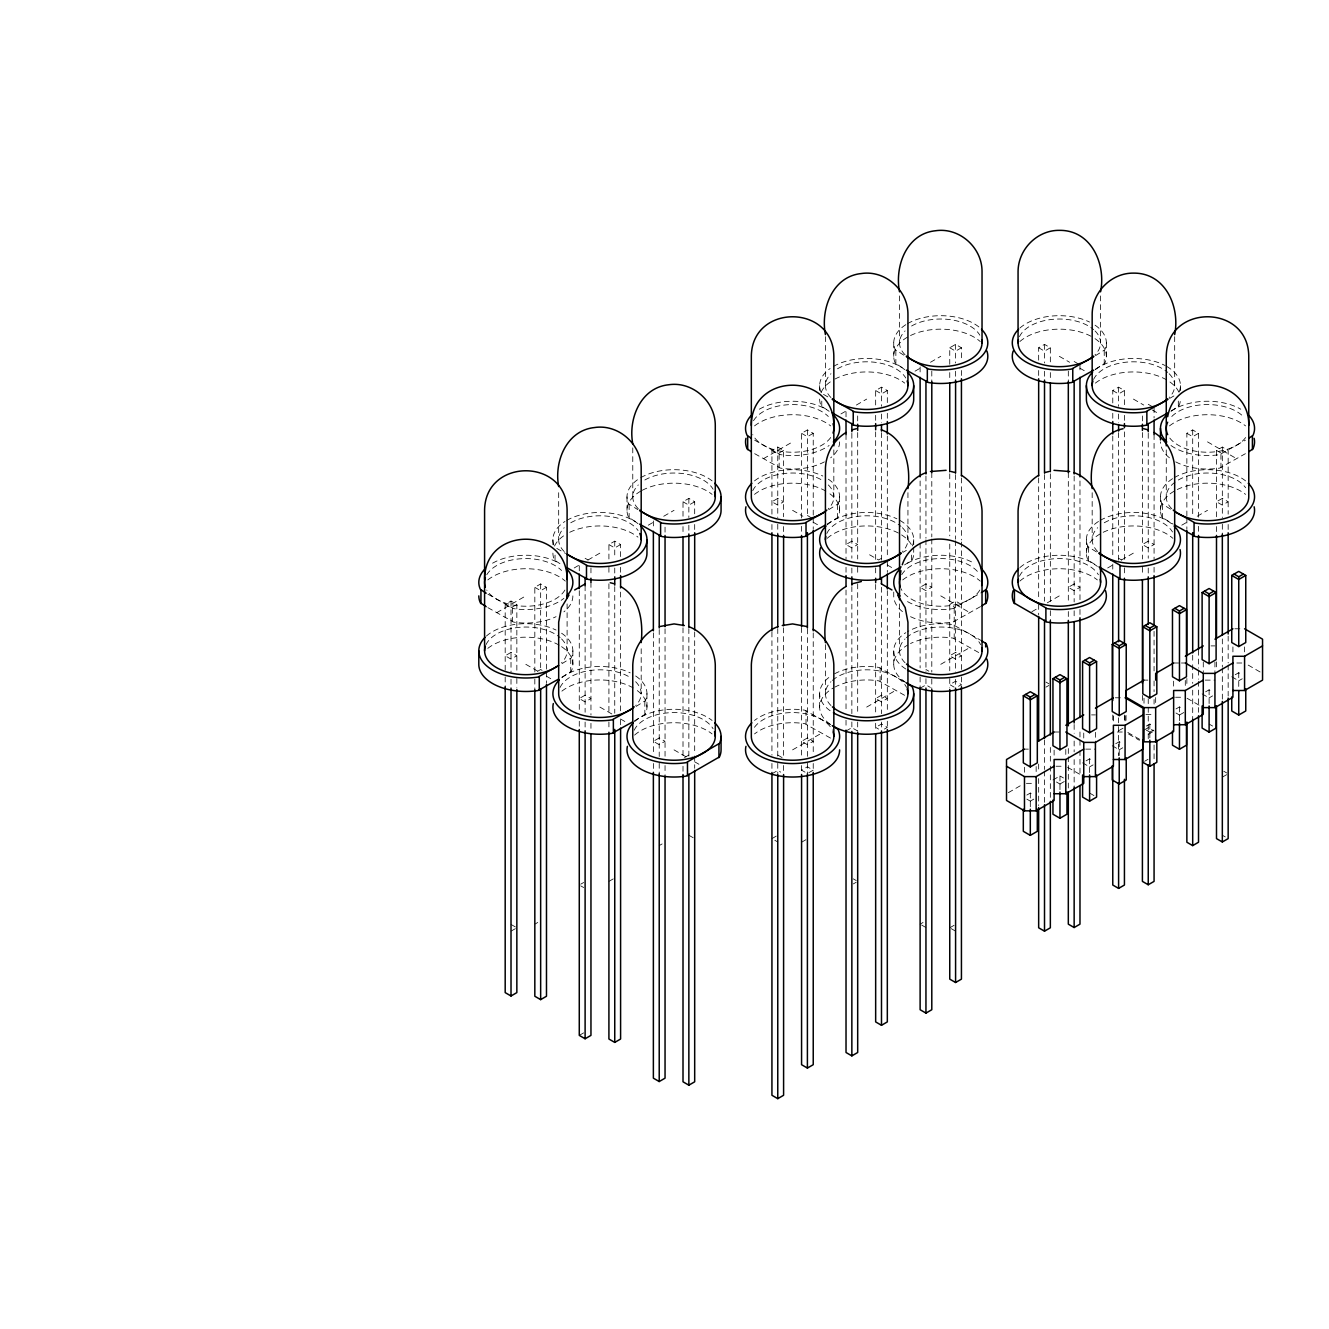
<?xml version="1.0" encoding="UTF-8"?>
<svg xmlns="http://www.w3.org/2000/svg" width="1329" height="1329" viewBox="0 0 1329 1329"><rect width="100%" height="100%" fill="white"/><g stroke="black" fill="none" stroke-linecap="round" stroke-linejoin="round"><path stroke-width="0.75" stroke-dasharray="5 3.75" d="M562.001 663.653L571.271 657.872A47.03 27.145 0 0 0 559.094 631.657M562.001 677.125L571.271 671.344A47.03 27.145 0 0 0 560.788 646.143M636.093 706.43L645.362 700.649A47.03 27.145 0 0 0 633.185 674.434M634.348 720.916L645.362 714.122A47.03 27.145 0 0 0 634.88 688.92M828.748 509.655L838.018 503.874A47.03 27.145 0 0 0 825.841 477.643M827.003 524.141L838.018 517.346A47.03 27.145 0 0 0 827.518 492.145M904.584 564.891L912.109 560.124A47.03 27.145 0 0 0 913.604 554.874M1095.495 355.657L1104.748 349.876A47.03 27.145 0 0 0 1092.588 323.645M1095.495 369.13L1104.748 363.349A47.03 27.145 0 0 0 1094.265 338.147M1171.331 410.894L1178.84 406.126A47.03 27.145 0 0 0 1180.451 399.099M505.186 670.231L505.186 604.429L511.017 601.057L516.848 604.429L516.848 670.763M534.823 672.042L534.823 587.318L540.654 583.946L546.485 587.318L546.485 669.982M608.915 559.011L608.915 544.541L614.746 541.169L620.593 544.541L620.593 559.011M683.006 516.233L683.006 501.764L688.854 498.392L694.685 501.764L694.685 514.157M771.933 514.157L771.933 450.431L777.764 447.059L783.595 450.431L783.595 516.765M801.57 518.044L801.57 433.32L807.401 429.948L813.232 433.32L813.232 515.984M875.661 405.013L875.661 390.543L881.492 387.171L887.323 390.543L887.323 402.936M949.753 364.296L949.753 347.766L955.584 344.394L961.432 347.766L961.432 360.159M496.664 612.719L525.835 595.874M574.194 567.965L579.344 564.991M587.916 560.041L599.927 553.097M648.286 525.188L655.147 521.217M663.736 516.267L674.036 510.319M763.411 458.721L792.582 441.876M840.941 413.95L846.091 410.993M856.374 405.046L866.674 399.099M915.033 371.173L920.183 368.199M930.483 362.269L940.766 356.322M516.848 604.429L511.017 607.802L505.186 604.429M546.485 587.318L540.654 590.691L534.823 587.318M620.593 544.541L614.746 547.913L608.915 544.541M694.685 501.764L688.854 505.136L683.006 501.764M783.595 450.431L777.764 453.804L771.933 450.431M813.232 433.32L807.401 436.693L801.57 433.32M887.323 390.543L881.492 393.916L875.661 390.543M961.432 347.766L955.584 351.138L949.753 347.766M1038.663 360.159L1038.663 347.766L1044.511 344.394L1050.342 347.766L1050.342 364.296M1050.342 347.766L1044.511 351.138L1038.663 347.766M537.747 671.195L540.654 669.517L545.04 672.042M1112.772 402.936L1112.772 390.543L1118.603 387.171L1124.434 390.543L1124.434 405.013M1124.434 390.543L1118.603 393.916L1112.772 390.543M881.492 558.28L878.585 559.974L866.674 553.097M902.84 552.432L906.328 550.405M1169.586 398.434L1176.58 394.397M1186.863 515.984L1186.863 433.32L1192.694 429.948L1198.525 433.32L1198.525 518.044M1198.525 433.32L1192.694 436.693L1186.863 433.32M684.468 757.596L688.854 755.071L693.223 757.596M1216.5 516.765L1216.5 450.431L1222.331 447.059L1228.162 450.431L1228.162 514.157M907.524 601.605A47.03 27.145 0 0 0 952.943 608.632L982.181 592.186M1170.965 445.497A47.03 27.145 0 0 0 1219.69 454.634L1245.423 440.198M910.531 616.673A47.03 27.145 0 0 0 952.943 622.105L982.181 605.659M1175.733 461.894A47.03 27.145 0 0 0 1219.69 468.107L1245.423 453.671M792.582 749.872L821.754 733.043M866.674 707.094L895.846 690.266M940.766 664.317L969.937 647.489M1031.869 611.722L1038.73 607.768M1047.318 602.818L1059.329 595.874M1107.688 567.965L1112.822 564.991M1121.41 560.041L1133.421 553.097M1181.78 525.188L1188.641 521.217M1197.213 516.267L1207.513 510.319M580.74 884.184L583.664 882.489M771.933 773.794L777.764 770.438L780.688 772.116M846.025 731.016L851.856 727.661L857.687 731.016L857.687 721.863M920.117 688.239L925.948 684.867L930.333 687.409M511.017 931.164L515.403 928.639M659.217 845.609L662.124 843.932M534.823 924.17L537.747 922.476M608.915 881.393L613.3 878.868M808.863 772.681L813.232 770.155L807.401 766.8L801.57 770.155L805.939 772.681M884.416 729.073L887.323 727.378L881.492 724.023L875.661 727.378L878.585 729.073M958.508 686.296L961.432 684.601L955.584 681.229L949.753 684.601L954.139 687.126M771.933 838.616L776.302 836.074M1045.956 687.126L1048.88 685.448M801.57 842.237L805.939 839.712M579.278 1035.391L583.664 1032.866M1008.312 792.682L1020.888 785.422M853.318 883.918L856.241 882.223M1122.972 728.226L1118.603 730.751L1115.679 729.073M1026.819 795.074L1030.307 793.048L1033.812 795.074M1052.95 779.973L1059.961 775.937L1063.449 777.963M1086.092 760.852L1089.597 758.826L1093.086 760.852M1115.729 743.742L1119.234 741.715L1122.723 743.742M1146.329 726.066L1149.834 724.039L1153.339 726.066M1175.966 708.955L1179.471 706.928L1182.976 708.955M1205.602 691.844L1209.108 689.817L1212.613 691.844M1235.239 674.733L1238.744 672.707L1242.25 674.733M1143.87 730.186L1148.239 727.661L1154.07 731.016M1030.307 801.138L1033.812 799.111M1059.961 784.027L1066.954 779.973M1089.597 766.916L1093.086 764.889M1119.234 749.805L1122.723 747.778M1149.834 732.129L1153.339 730.103M1179.471 715.019L1186.465 710.982M1209.108 697.908L1212.613 695.881M1238.744 680.797L1242.25 678.77M1148.239 734.389L1152.608 731.864M1144.585 761.301L1148.09 759.274M920.117 924.17L923.04 922.476M949.753 927.808L954.139 925.283M1222.331 777.166L1226.717 774.641M1234.857 628.783L1242.632 628.783M1211.051 645.894L1214.939 645.894M1173.64 663.005L1179.471 663.005M1181.415 663.005L1185.302 663.005M1236.801 663.005L1242.632 663.005M1144.003 680.116L1147.891 680.116M1205.22 680.116L1214.939 680.116M1175.584 697.243L1183.358 697.243M1115.347 697.791L1123.121 697.791M1145.947 714.354L1153.722 714.354M1091.541 714.902L1095.428 714.902M1054.113 732.013L1061.904 732.013M1117.29 732.013L1123.121 732.013M1024.476 749.124L1028.364 749.124M1085.693 749.124L1095.428 749.124M1056.057 766.235L1063.848 766.235M1026.42 783.346L1034.211 783.346M754.673 440.198L780.405 454.634A47.03 27.145 0 0 0 829.13 445.497M754.673 453.671L780.405 468.107A47.03 27.145 0 0 0 824.362 461.894M982.181 641.076L952.943 624.63A47.03 27.145 0 0 0 907.524 631.657M978.676 652.522L952.943 638.103A47.03 27.145 0 0 0 910.531 643.518M904.584 681.827L878.851 667.407A47.03 27.145 0 0 0 833.416 674.434M904.584 695.3L878.851 680.88A47.03 27.145 0 0 0 834.894 687.093M487.926 594.196L513.675 608.632A47.03 27.145 0 0 0 563.895 598.366M487.926 607.669L513.675 622.105A47.03 27.145 0 0 0 556.07 616.673M830.492 724.604L804.759 710.184A47.03 27.145 0 0 0 754.523 720.451M830.492 738.077L804.759 723.657A47.03 27.145 0 0 0 754.523 733.924M1074.148 361.505L1078.517 364.03M1148.239 404.282L1152.608 406.807M1059.329 356.322L1069.612 362.269M1079.912 368.199L1085.062 371.173M1133.421 399.099L1143.721 405.046M1152.293 409.996L1159.154 413.95M1207.513 441.876L1236.684 458.721M1216.5 450.431L1222.331 453.804M905.83 324.675A47.03 27.145 0 0 0 895.347 349.876L904.617 355.657M1172.577 478.673A47.03 27.145 0 0 0 1162.094 503.874L1171.347 509.655M907.524 337.117A47.03 27.145 0 0 0 895.347 363.349L904.617 369.13M1174.255 491.115A47.03 27.145 0 0 0 1162.094 517.346L1173.092 524.141M1118.603 558.28L1121.51 559.974M823.515 394.397L830.509 398.434M1098.485 521.45A47.03 27.145 0 0 0 1087.986 546.651L1097.256 552.432M819.644 399.099A47.03 27.145 0 0 0 821.256 406.126L828.764 410.894M1100.163 533.893A47.03 27.145 0 0 0 1087.986 560.124L1097.256 565.905M1248.18 665.081L1260.756 672.358M1231.75 676.76L1238.993 680.946M1202.114 693.871L1209.357 698.057M1187.096 698.273L1199.688 705.533M1209.108 724.056L1212.613 726.066M1175.966 712.992L1179.72 715.168M807.401 515.502L811.77 518.028M961.432 604.429L955.584 601.057L949.753 604.429L955.584 607.802M792.582 510.319L802.882 516.267M813.165 522.214L818.315 525.188M887.274 564.991L892.423 567.965M940.766 595.874L969.937 612.719M1223.793 771.269L1226.717 772.963M1146.329 730.103L1150.083 732.279M1045.956 682.076L1048.88 683.77M1127.823 732.495L1140.398 739.755M1128.653 734.09L1139.435 740.319M1112.223 745.752L1119.467 749.938M1222.331 835.243L1225.255 836.921M925.948 669.517L928.871 671.195M1082.587 762.863L1089.83 767.049M637.488 479.752A47.03 27.145 0 0 0 628.6 503.874L637.87 509.655M1067.586 767.282L1080.161 774.541M640.777 491.115A47.03 27.145 0 0 0 628.6 517.346L637.87 523.128M1089.597 793.048L1094.847 796.088M1056.455 782L1060.193 784.16M1026.819 799.111L1030.556 801.271M585.109 558.28L588.033 559.974M556.785 548.395L565.523 553.445M552.897 553.097A47.03 27.145 0 0 0 554.509 560.124L560.273 563.878M777.764 755.071L782.133 757.596M525.835 664.317L537.846 671.261M546.435 676.212L551.585 679.185M599.927 707.094L611.955 714.038M620.527 718.989L627.388 722.959M674.036 749.872L686.046 756.816M694.618 761.766L699.768 764.74M951.215 928.639L955.584 931.164M853.318 878.868L856.241 880.546M774.84 840.293L777.764 841.971M921.578 925.001L925.948 927.526M688.854 835.243L693.223 837.768M580.74 885.862L583.664 887.556M511.017 924.436L515.403 926.961M1244.575 646.907L1244.575 652.954M1238.744 672.707L1238.744 686.844M1232.913 646.907L1232.913 654.964M1228.162 524.49L1228.162 531.268M1228.162 636.093L1228.162 662.955M1228.162 665.015L1228.162 696.014M1222.331 447.059L1222.331 517.546M1222.331 524.274L1222.331 534.125M1222.331 638.917L1222.331 666.793M1222.331 667.856L1222.331 699.951M1220.952 454.319L1220.952 467.791M1216.5 526.566L1216.5 533.344M1216.5 661.859L1216.5 670.148M1214.939 662.008L1214.939 673.388M1209.108 689.817L1209.108 703.955M1203.277 662.008L1203.277 672.075M1198.525 526.317L1198.525 533.394M1198.525 650.296L1198.525 668.122M1198.525 670.198L1198.525 679.235M1198.525 681.295L1198.525 712.294M1192.694 429.948L1192.694 517.28M1192.694 655.197L1192.694 663.47M1192.694 664.749L1192.694 683.405M1192.694 690.15L1192.694 718.657M1186.863 518.044L1186.863 529.241M1186.863 678.488L1186.863 686.777M1185.302 680.431L1185.302 688.488M1180.451 385.626L1180.451 391.39M1179.471 706.928L1179.471 721.066M1178.325 401.076L1178.325 406.857M1174.67 336.652L1174.67 385.626M1173.64 681.129L1173.64 687.176M1166.264 449.916L1166.264 496.847M1162.609 504.605L1162.609 518.077M1160.483 496.847L1160.483 510.319M1155.665 697.542L1155.665 704.287M1154.07 407.654L1154.07 418.02M1154.07 434.6L1154.07 559.011M1154.07 567.267L1154.07 575.557M1154.07 631.341L1154.07 670.912M1154.07 680.93L1154.07 691.645M1154.07 699.536L1154.07 704.071M1154.07 744.988L1154.07 761.534M1149.834 724.039L1149.834 740.187M1148.239 433.304L1148.239 558.246M1148.239 568.048L1148.239 574.776M1148.239 698.639L1148.239 740.103M1144.003 698.24L1144.003 704.287M1142.408 415.944L1142.408 422.157M1142.408 432.523L1142.408 559.011M1142.408 567.267L1142.408 575.557M1142.408 695.399L1142.408 704.071M1126.028 715.351L1126.028 721.398M1125.065 715.916L1125.065 721.946M1124.434 415.346L1124.434 421.542M1124.434 431.875L1124.434 559.991M1124.434 567.865L1124.434 576.52M1124.434 714.985L1124.434 723.341M1119.234 741.715L1119.234 755.836M1118.603 387.171L1118.603 406.309M1118.603 414.033L1118.603 422.838M1118.603 432.639L1118.603 560.755M1118.603 717.81L1118.603 755.736M1113.386 715.916L1113.386 721.946M1112.772 413.269L1112.772 419.466M1112.772 436.012L1112.772 555.871M1112.772 564.127L1112.772 572.4M1112.772 714.985L1112.772 723.341M1106.359 342.849L1106.359 356.322M1104.233 350.607L1104.233 364.08M1100.578 295.918L1100.578 342.849M1095.428 732.329L1095.428 742.396M1092.172 492.694L1092.172 539.624M1089.597 758.826L1089.597 774.957M1088.517 547.382L1088.517 560.855M1086.391 539.624L1086.391 553.097M1083.75 733.027L1083.75 739.057M1079.979 364.877L1079.979 373.167M1079.979 480.948L1079.979 599.728M1079.979 609.479L1079.979 616.257M1079.979 731.98L1079.979 738.176M1079.979 740.236L1079.979 748.509M1079.979 750.569L1079.979 773.312M1074.148 476.031L1074.148 601.954M1074.148 610.775L1074.148 618.55M1074.148 724.471L1074.148 733.276M1074.148 741.017L1074.148 751.882M1074.148 759.607L1074.148 786.469M1068.317 371.09L1068.317 381.456M1068.317 472.659L1068.317 603.848M1068.317 611.539L1068.317 620.394M1068.317 748.509L1068.317 754.706M1068.317 756.782L1068.317 789.841M1065.792 749.44L1065.792 756.168M1059.961 775.937L1059.961 790.057M1054.113 750.137L1054.113 758.178M1050.342 372.569L1050.342 380.825M1050.342 473.822L1050.342 604.014M1050.342 610.659L1050.342 620.543M1050.342 747.463L1050.342 764.042M1050.342 766.119L1050.342 799.277M1044.511 344.394L1044.511 363M1044.511 371.256L1044.511 379.529M1044.511 474.586L1044.511 601.173M1044.511 739.954L1044.511 769.491M1044.511 771.036L1044.511 802.65M1038.663 370.492L1038.663 376.688M1038.663 477.958L1038.663 599.877M1038.663 604.429L1038.663 614.795M1038.663 764.042L1038.663 770.255M1038.663 778.561L1038.663 805.507M1036.155 766.551L1036.155 774.591M1030.307 793.048L1030.307 807.168M1024.476 767.248L1024.476 773.279M961.432 370.492L961.432 376.688M961.432 477.958L961.432 539.956M961.432 542.016L961.432 670.281M961.432 676.976L961.432 686.86M955.584 344.394L955.584 363M955.584 371.256L955.584 379.529M955.584 474.586L955.584 539.192M955.584 540.72L955.584 672.059M955.584 679.352L955.584 686.578M954.205 608.333L954.205 621.806M954.205 624.929L954.205 638.402M949.753 372.569L949.753 380.825M949.753 473.822L949.753 535.82M949.753 544.076L949.753 670.763M949.753 678.571L949.753 687.342M931.795 371.09L931.795 381.456M931.795 472.659L931.795 536.916M931.795 538.993L931.795 672.042M931.795 679.086L931.795 688.588M925.948 476.031L925.948 538.212M925.948 539.773L925.948 671.278M925.948 678.654L925.948 688.638M920.117 366.954L920.117 373.167M920.117 480.948L920.117 541.069M920.117 543.146L920.117 667.922M920.117 677.009L920.117 686.512M913.704 539.624L913.704 545.405M913.704 547.332L913.704 553.097M911.578 555.09L911.578 560.855M907.94 492.694L907.94 539.624M899.517 295.918L899.517 342.849M899.517 603.914L899.517 650.845M895.862 350.607L895.862 364.08M893.736 342.849L893.736 356.322M893.736 592.02L893.736 595.874A47.03 27.145 0 0 0 904.235 612.968M893.736 650.845L893.736 664.317M887.323 413.269L887.323 419.466M887.323 436.012L887.323 555.871M887.323 561.652L887.323 572.4M887.323 590.674L887.323 710.982M887.323 721.182L887.323 727.561M881.492 387.171L881.492 406.309M881.492 414.033L881.492 422.838M881.492 432.639L881.492 560.755M881.492 587.302L881.492 713.69M881.492 722.046L881.492 728.857M880.114 667.706L880.114 681.179M875.661 415.346L875.661 421.542M875.661 431.875L875.661 559.991M875.661 567.865L875.661 576.52M875.661 584.461L875.661 715.135M875.661 723.258L875.661 731.714M857.687 415.944L857.687 422.157M857.687 432.523L857.687 559.011M857.687 567.267L857.687 575.557M857.687 583.813L857.687 714.437M851.856 433.304L851.856 558.246M851.856 568.048L851.856 574.776M851.856 586.637L851.856 713.656M851.856 721.946L851.856 730.252M846.025 411.791L846.025 418.02M846.025 434.6L846.025 559.011M846.025 567.267L846.025 575.557M846.025 590.01L846.025 711.929M846.025 720.202L846.025 728.458M839.612 496.847L839.612 510.319M837.486 504.605L837.486 518.077M833.831 449.916L833.831 496.847M825.425 336.652L825.425 385.626M825.425 644.665L825.425 693.622M821.771 401.076L821.771 406.857M819.644 385.626L819.644 391.39M819.644 693.622L819.644 707.094M813.232 518.044L813.232 529.241M813.232 632.886L813.232 755.188M813.232 763.477L813.232 771.767M807.401 429.948L807.401 517.28M807.401 628.866L807.401 756.616M807.401 763.195L807.401 773.196M806.022 710.483L806.022 723.956M801.57 526.317L801.57 533.394M801.57 627.57L801.57 757.912M801.57 765.554L801.57 772.415M783.595 526.566L783.595 533.344M783.595 627.82L783.595 758.012M783.595 765.504L783.595 772.897M779.143 454.319L779.143 467.791M777.764 447.059L777.764 517.546M777.764 524.274L777.764 534.125M777.764 628.584L777.764 756.716M777.764 763.328L777.764 773.245M771.933 524.49L771.933 531.268M771.933 631.956L771.933 755.138M771.933 763.427L771.933 771.734M694.685 524.49L694.685 530.703M694.685 631.956L694.685 753.875M694.685 755.952L694.685 768.345M688.854 498.392L688.854 517.529M688.854 525.254L688.854 534.059M688.854 628.584L688.854 756.716M683.006 526.566L683.006 534.823M683.006 627.82L683.006 758.012M683.006 766.285L683.006 772.946M665.048 527.164L665.048 533.394M665.048 628.733L665.048 757.862M665.048 765.554L665.048 774.392M659.217 629.514L659.217 756.55M659.217 763.295L659.217 773.079M653.37 520.951L653.37 529.241M653.37 632.886L653.37 755.188M653.37 763.477L653.37 771.767M646.957 693.622L646.957 707.094M644.831 701.38L644.831 714.869M641.193 648.735L641.193 693.622M632.77 447.873L632.77 496.847M629.132 504.605L629.132 518.077M627.006 496.847L627.006 510.319M620.593 567.267L620.593 575.54M620.593 592.069L620.593 711.929M620.593 719.803L620.593 726.398M614.746 541.169L614.746 558.246M614.746 568.048L614.746 574.776M614.746 586.637L614.746 713.241M608.915 567.267L608.915 575.54M608.915 583.813L608.915 714.005M608.915 721.88L608.915 730.535M590.956 567.865L590.956 576.171M590.956 582.384L590.956 715.085M590.956 723.341L590.956 731.631M585.109 585.757L585.109 712.244M585.109 722.046L585.109 730.302M579.278 565.805L579.278 572.018M579.278 590.674L579.278 710.949M579.278 721.265L579.278 727.478M572.865 650.845L572.865 664.317M570.739 658.603L570.739 672.075M567.101 603.914L567.101 650.845M558.678 492.694L558.678 539.624M555.04 555.09L555.04 560.855M552.897 539.624L552.897 545.405M546.485 672.042L546.485 683.239M540.654 583.946L540.654 671.278M534.823 679.102L534.823 688.588M516.848 678.504L516.848 687.342M512.396 608.333L512.396 621.806M511.017 601.057L511.017 672.059M511.017 679.269L511.017 686.578M505.186 676.976L505.186 686.761M634.182 730.236A41.249 23.822 0 0 1 672.69 712.593A41.249 23.822 0 0 1 713.092 728.757M634.581 735.103A47.03 27.145 0 0 1 712.078 733.924M634.581 721.63A47.03 27.145 0 0 1 712.078 720.451M635.661 681.711A41.249 23.822 0 0 1 635.661 705.533M560.09 687.458A41.249 23.822 0 0 1 629.099 676.793M561.885 691.146A47.03 27.145 0 0 1 633.185 687.907M561.885 677.674A47.03 27.145 0 0 1 630.179 672.839M561.569 638.933A41.249 23.822 0 0 1 561.569 662.756M485.999 644.681A41.249 23.822 0 0 1 519.124 627.354A41.249 23.822 0 0 1 560.14 637.621M487.793 648.369A47.03 27.145 0 0 1 559.094 645.13M486.397 636.059A47.03 27.145 0 0 1 556.07 630.046M979.838 590.059A41.249 23.822 0 0 1 939.42 606.207A41.249 23.822 0 0 1 900.929 588.564M901.71 574.759A41.249 23.822 0 0 1 939.42 558.595A41.249 23.822 0 0 1 978.892 573.281M902.723 579.926A47.03 27.145 0 0 1 980.221 581.089M907.524 563.197A47.03 27.145 0 0 1 974.024 563.197M902.408 527.713A41.249 23.822 0 0 1 902.408 551.535M826.821 533.461A41.249 23.822 0 0 1 859.963 516.117A41.249 23.822 0 0 1 900.979 526.4M827.219 538.311A47.03 27.145 0 0 1 899.932 533.893M901.61 534.923A47.03 27.145 0 0 1 912.109 546.069M899.932 520.42A47.03 27.145 0 0 1 912.109 546.651M827.219 524.839A47.03 27.145 0 0 1 896.909 518.825M828.316 484.935A41.249 23.822 0 0 1 828.316 508.758M752.729 490.683A41.249 23.822 0 0 1 821.754 480.002M754.523 494.371A47.03 27.145 0 0 1 825.841 491.115M754.523 480.882A47.03 27.145 0 0 1 822.817 476.048M564.908 590.059A41.249 23.822 0 0 1 525.835 606.223A41.249 23.822 0 0 1 486.763 590.059M486.763 574.759A41.249 23.822 0 0 1 521.782 558.695A41.249 23.822 0 0 1 561.569 570.49M572.865 595.874A47.03 27.145 0 0 1 563.895 611.838M487.793 579.926A47.03 27.145 0 0 1 565.29 581.089M492.577 563.197A47.03 27.145 0 0 1 559.094 563.197M564.21 551.535A41.249 23.822 0 0 1 564.21 527.713M570.756 522.779A41.249 23.822 0 0 1 638.053 530.504M554.509 546.069A47.03 27.145 0 0 1 566.686 533.893M569.692 532.298A47.03 27.145 0 0 1 637.986 537.149M553.811 544.923A47.03 27.145 0 0 1 564.991 521.45M566.686 520.42A47.03 27.145 0 0 1 637.986 523.676M638.302 508.758A41.249 23.822 0 0 1 638.302 484.935M644.864 480.002A41.249 23.822 0 0 1 713.092 489.205M642.239 490.301A47.03 27.145 0 0 1 712.078 494.371M640.777 477.643A47.03 27.145 0 0 1 712.078 480.882M905.049 662.756A41.249 23.822 0 0 1 905.049 638.933M906.461 637.621A41.249 23.822 0 0 1 947.494 627.354A41.249 23.822 0 0 1 980.619 644.681M905.83 682.491A47.03 27.145 0 0 1 907.524 645.13M905.83 669.019A47.03 27.145 0 0 1 905.83 632.67M830.957 705.533A41.249 23.822 0 0 1 830.957 681.711M832.369 680.398A41.249 23.822 0 0 1 873.386 670.132A41.249 23.822 0 0 1 906.528 687.458M830.127 724.189A47.03 27.145 0 0 1 833.416 687.907M830.127 710.716A47.03 27.145 0 0 1 830.127 676.544M754.473 727.295A41.249 23.822 0 0 1 795.274 712.643A41.249 23.822 0 0 1 832.436 730.236M1019.476 576.238A41.249 23.822 0 0 1 1057.984 558.595A41.249 23.822 0 0 1 1098.385 574.759M1019.875 581.089A47.03 27.145 0 0 1 1097.372 579.926M1019.875 567.616A47.03 27.145 0 0 1 1097.372 566.453M1097.688 551.535A41.249 23.822 0 0 1 1097.688 527.713M1104.249 522.779A41.249 23.822 0 0 1 1172.494 531.982M1103.186 532.298A47.03 27.145 0 0 1 1172.876 538.311M1100.163 520.42A47.03 27.145 0 0 1 1172.876 524.839M1171.779 508.758A41.249 23.822 0 0 1 1176.514 481.131M1178.341 480.002A41.249 23.822 0 0 1 1245.622 487.726M1177.278 489.521A47.03 27.145 0 0 1 1245.572 494.371M1174.255 477.643A47.03 27.145 0 0 1 1245.572 480.882M1245.622 437.523A41.249 23.822 0 0 1 1204.822 452.176A41.249 23.822 0 0 1 1167.659 434.566M1171.779 416.492A41.249 23.822 0 0 1 1243.246 416.492M1169.47 457.824A47.03 27.145 0 0 1 1160.483 441.876M1169.47 425.911A47.03 27.145 0 0 1 1245.572 425.911M1170.965 411.309A47.03 27.145 0 0 1 1240.771 409.199M1169.155 373.715A41.249 23.822 0 0 1 1169.155 397.537M1093.568 379.463A41.249 23.822 0 0 1 1126.71 362.119A41.249 23.822 0 0 1 1167.726 372.402M1095.362 383.134A47.03 27.145 0 0 1 1166.679 379.895M1169.969 382.004A47.03 27.145 0 0 1 1178.84 392.072M1166.679 366.422A47.03 27.145 0 0 1 1178.84 392.653M1095.362 369.661A47.03 27.145 0 0 1 1165.201 365.608M1095.046 330.938A41.249 23.822 0 0 1 1095.046 354.76M1019.476 336.686A41.249 23.822 0 0 1 1052.618 319.342A41.249 23.822 0 0 1 1093.634 329.625M1019.875 341.536A47.03 27.145 0 0 1 1092.588 337.117M1019.875 328.064A47.03 27.145 0 0 1 1089.564 322.05M830.691 437.523A41.249 23.822 0 0 1 789.891 452.176A41.249 23.822 0 0 1 752.729 434.566M753.51 420.745A41.249 23.822 0 0 1 788.529 404.697A41.249 23.822 0 0 1 828.316 416.492M839.612 441.876A47.03 27.145 0 0 1 830.642 457.824M754.523 425.911A47.03 27.145 0 0 1 830.642 425.911M759.324 409.199A47.03 27.145 0 0 1 829.13 411.309M830.957 397.537A41.249 23.822 0 0 1 830.957 373.715M837.503 368.781A41.249 23.822 0 0 1 905.747 377.968M821.256 392.072A47.03 27.145 0 0 1 833.416 379.895M834.894 379.081A47.03 27.145 0 0 1 904.733 383.134M821.256 392.653A47.03 27.145 0 0 1 830.127 368.532M833.416 366.422A47.03 27.145 0 0 1 904.733 369.661M905.049 354.76A41.249 23.822 0 0 1 905.049 330.938M911.594 326.004A41.249 23.822 0 0 1 979.838 335.19M910.531 335.523A47.03 27.145 0 0 1 980.221 341.536M907.524 323.645A47.03 27.145 0 0 1 980.221 328.064M511.017 652.406L505.186 655.762L511.017 659.134L516.848 655.762L511.017 652.406M777.764 498.392L771.933 501.764L777.764 505.136L783.595 501.764L777.764 498.392M585.109 695.183L579.278 698.539L585.109 701.911L590.956 698.539L585.109 695.183M851.856 541.169L846.025 544.541L851.856 547.913L857.687 544.541L851.856 541.169M659.217 737.96L653.37 741.316L659.217 744.689L665.048 741.316L659.217 737.96M925.948 583.946L920.117 587.318L925.948 590.691L931.795 587.318L925.948 583.946M807.401 737.96L801.57 741.316L807.401 744.689L813.232 741.316L807.401 737.96M881.492 695.183L875.661 698.539L881.492 701.911L887.323 698.539L881.492 695.183M955.584 652.406L949.753 655.762L955.584 659.134L961.432 655.762L955.584 652.406M1074.148 583.946L1068.317 587.318L1074.148 590.691L1079.979 587.318L1074.148 583.946M1148.239 541.169L1142.408 544.541L1148.239 547.913L1154.07 544.541L1148.239 541.169M1222.331 498.392L1216.5 501.764L1222.331 505.136L1228.162 501.764L1222.331 498.392"/><path stroke-width="1.5" d="M484.587 579.444C484.321 525.819 567.367 525.819 567.101 579.444M751.334 425.43C751.051 371.821 834.114 371.821 833.831 425.43M899.517 579.444L900.929 570.722M1167.659 416.725C1176.082 369.346 1249.808 377.403 1248.762 425.43M902.275 564.759C916.08 522.962 983.925 535.271 982.031 579.444M568.995 595.06L561.436 607.552L558.678 622.221L558.678 693.622A41.249 23.822 0 0 0 587.966 716.414A41.249 23.822 0 0 0 634.249 706.862M633.302 722.826A47.03 27.145 0 0 0 636.724 752.928A47.03 27.145 0 0 0 686.196 762.63L719.454 743.426A47.03 27.145 0 0 0 714.753 722.826M627.404 746.333A47.03 27.145 0 0 0 686.196 776.103L719.454 756.915A47.03 27.145 0 0 0 721.066 749.872L721.066 736.399M982.181 592.186L986.201 589.428A47.03 27.145 0 0 0 981.5 568.829M982.181 605.659L986.201 602.901A47.03 27.145 0 0 0 986.899 590.574M1248.928 438.171L1252.948 435.43A47.03 27.145 0 0 0 1248.247 414.831M1248.928 451.661L1252.948 448.903A47.03 27.145 0 0 0 1254.144 438.337M574.676 589.976L585.341 583.813M846.058 432.49C833.549 440.049 826.023 453.704 825.425 468.207L825.425 539.624M653.403 629.265C640.894 636.84 633.368 650.479 632.77 664.998L632.77 736.399A41.249 23.822 0 0 0 678.072 760.105A41.249 23.822 0 0 0 714.487 731.747M846.058 586.488C826.322 597.601 823.332 622.205 825.425 642.621M1038.697 475.267C1026.187 482.826 1018.662 496.481 1018.064 511L1018.064 582.401M485.118 637.272A47.03 27.145 0 0 0 488.524 667.374A47.03 27.145 0 0 0 538.012 677.076L558.512 665.679M751.849 483.274A47.03 27.145 0 0 0 755.271 513.376A47.03 27.145 0 0 0 804.759 523.078L825.243 511.665M1018.595 329.276A47.03 27.145 0 0 0 1022.018 359.378A47.03 27.145 0 0 0 1071.49 369.08L1093.734 356.654M478.805 650.845L478.805 664.317A47.03 27.145 0 0 0 538.012 690.548L558.512 679.152M745.951 506.781A47.03 27.145 0 0 0 804.759 536.551L825.243 525.138M1013.196 351.006A47.03 27.145 0 0 0 1071.49 382.553L1093.734 370.127M559.21 680.049A47.03 27.145 0 0 0 562.616 710.151A47.03 27.145 0 0 0 612.104 719.853L632.604 708.457M825.94 526.051A47.03 27.145 0 0 0 829.362 556.153A47.03 27.145 0 0 0 878.851 565.855L901.095 553.445M1092.687 372.054A47.03 27.145 0 0 0 1096.109 402.155A47.03 27.145 0 0 0 1145.598 411.857L1167.842 399.431M553.313 703.556A47.03 27.145 0 0 0 612.104 733.326L632.604 721.929M820.558 547.797A47.03 27.145 0 0 0 878.851 579.328L901.095 566.918M1086.391 385.626L1086.391 399.099A47.03 27.145 0 0 0 1145.598 425.33L1167.842 412.904M1023.313 695.765L1030.307 691.728L1037.318 695.765L1037.318 762.863L1030.307 766.916L1023.313 762.863L1023.313 695.765L1030.307 699.818L1037.318 695.765M1052.95 678.654L1059.961 674.617L1066.954 678.654L1066.954 745.752L1059.961 749.805L1052.95 745.752L1052.95 678.654L1059.961 682.707L1066.954 678.654M1082.587 661.543L1089.597 657.506L1096.591 661.543L1096.591 728.641L1089.597 732.694L1082.587 728.641L1082.587 661.543L1089.597 665.596L1096.591 661.543M1112.223 644.432L1119.234 640.395L1126.228 644.432L1126.228 711.53L1119.234 715.583L1112.223 711.53L1112.223 644.432L1119.234 648.486L1126.228 644.432M1142.824 626.773L1149.834 622.72L1156.828 626.773L1156.828 693.871L1149.834 697.908L1142.824 693.871L1142.824 626.773L1149.834 630.81L1156.828 626.773M1172.477 609.662L1179.471 605.609L1186.465 609.662L1186.465 676.76L1179.471 680.797L1172.477 676.76L1172.477 609.662L1179.471 613.699L1186.465 609.662M1202.114 592.551L1209.108 588.498L1216.101 592.551L1216.101 659.649L1209.108 663.686L1202.114 659.649L1202.114 592.551L1209.108 596.588L1216.101 592.551M1231.75 575.44L1238.744 571.387L1245.755 575.44L1245.755 642.538L1238.744 646.575L1231.75 642.538L1231.75 575.44L1238.744 579.477L1245.755 575.44M505.186 686.761L505.186 992.613L511.017 995.986L516.848 992.613L516.848 689.419M1025.639 694.419L1030.307 697.11L1034.975 694.419M1055.292 677.308L1059.961 679.999L1064.612 677.308M1084.929 660.197L1089.597 662.889L1094.265 660.197M1114.566 643.086L1119.234 645.778L1123.902 643.086M1145.166 625.427L1149.834 628.119L1154.502 625.427M1174.803 608.317L1179.471 611.008L1184.139 608.317M1204.439 591.189L1209.108 593.897L1213.776 591.189M1234.076 574.078L1238.744 576.786L1243.412 574.078M534.823 689.469L534.823 996.252L540.654 999.624L546.485 996.252L546.485 684.452M1024.476 749.124L1006.518 759.507L1006.518 800.457L1024.476 810.84L1036.155 810.84L1054.113 800.457L1054.113 759.507L1065.792 759.507L1083.75 749.124M1037.949 741.349L1054.113 732.013M1065.792 725.285L1083.75 714.902M1095.428 708.174L1113.386 697.791M1144.003 680.116L1126.028 690.499L1126.028 697.227L1144.003 707.609L1155.665 707.609L1173.64 697.227M1173.64 663.005L1155.665 673.388L1155.665 680.116M1185.302 656.277L1203.277 645.894M1214.939 639.166L1232.913 628.783M1006.518 766.235L1024.476 776.618L1036.155 776.618L1054.113 766.235M1065.792 732.013L1083.75 742.396L1095.428 742.396L1113.386 732.013M1083.75 776.618L1095.428 776.618L1113.386 766.235L1113.386 725.285L1125.065 725.285L1143.04 714.902M1144.003 707.609L1144.003 741.831L1155.665 741.831L1173.64 731.465L1173.64 690.499L1185.302 690.499L1203.277 680.116M1185.302 663.005L1203.277 673.388L1214.939 673.388L1232.913 663.005M1203.277 707.609L1214.939 707.609L1232.913 697.243L1232.913 656.277L1244.575 656.277L1262.55 645.894M579.278 729.538L579.278 1035.391L585.109 1038.763L590.956 1035.391L590.956 733.674M608.915 732.246L608.915 1039.029L614.746 1042.401L620.593 1039.029L620.593 728.093M1054.113 793.729L1065.792 793.729L1083.75 783.346L1083.75 742.396M1113.386 759.507L1125.065 759.507L1143.04 749.124L1143.04 708.174L1125.065 697.791M1173.64 724.72L1185.302 724.72L1203.277 714.354L1203.277 673.388M1232.913 690.499L1244.575 690.499L1262.55 680.116L1262.55 639.166L1244.575 628.783M1023.313 809.178L1023.313 831.323L1030.307 835.36L1037.318 831.323L1037.318 809.178M1052.95 800.108L1052.95 814.212L1059.961 818.249L1066.954 814.212L1066.954 792.067M1082.587 774.957L1082.587 797.101L1089.597 801.138L1096.591 797.101L1096.591 774.957M1112.223 765.886L1112.223 779.973L1119.234 784.027L1126.228 779.973L1126.228 757.829M1142.824 740.17L1142.824 762.314L1149.834 766.351L1156.828 762.314L1156.828 740.17M1172.477 731.116L1172.477 745.204L1179.471 749.24L1186.465 745.204L1186.465 723.059M1202.114 705.948L1202.114 728.093L1209.108 732.129L1216.101 728.093L1216.101 705.948M1231.75 696.894L1231.75 710.982L1238.744 715.019L1245.755 710.982L1245.755 688.837M653.37 772.315L653.37 1078.168L659.217 1081.54L665.048 1078.168L665.048 775.92M683.006 774.541L683.006 1081.806L688.854 1085.178L694.685 1081.806L694.685 770.405M801.57 774.491L801.57 1064.695L807.401 1068.067L813.232 1064.695L813.232 772.415M875.661 733.708L875.661 1021.918L881.492 1025.29L887.323 1021.918L887.323 729.555M949.753 689.419L949.753 979.141L955.584 982.496L961.432 979.141L961.432 686.86M1038.663 807.583L1038.663 927.808L1044.511 931.164L1050.342 927.808L1050.342 801.354M1112.772 766.866L1112.772 885.031L1118.603 888.387L1124.434 885.031L1124.434 779.309M1186.863 722.012L1186.863 842.237L1192.694 845.609L1198.525 842.237L1198.525 715.799M771.933 772.481L771.933 1095.279L777.764 1098.651L783.595 1095.279L783.595 774.541M846.025 730.119L846.025 1052.502L851.856 1055.874L857.687 1052.502L857.687 732.196M920.117 687.342L920.117 1009.724L925.948 1013.097L931.795 1009.724L931.795 689.419M1068.317 791.901L1068.317 924.17L1074.148 927.526L1079.979 924.17L1079.979 785.705M1142.408 749.124L1142.408 881.393L1148.239 884.749L1154.07 881.393L1154.07 763.594M1216.5 706.347L1216.5 838.616L1222.331 841.971L1228.162 838.616L1228.162 698.09M926.18 472.592C910.332 478.324 900.065 494.388 899.517 511L899.517 599.844M777.997 626.59C762.148 632.338 751.882 648.386 751.334 664.998L751.334 736.399A41.249 23.822 0 0 0 796.636 760.105A41.249 23.822 0 0 0 833.034 731.747M852.088 429.815L856.358 428.735M1123.105 428.735C1096.591 434.101 1088.301 465.1 1092.172 488.623M1044.744 472.592L1049.013 471.513M659.45 626.59L674.036 623.916L684.335 625.51M852.088 583.813L861.342 581.537M930.466 471.513L946.115 470.316M782.266 625.51L792.582 623.916L807.168 626.59M1053.98 470.316L1069.646 471.513M906.361 356.654L928.606 369.08A47.03 27.145 0 0 0 978.078 359.378A47.03 27.145 0 0 0 981.5 329.276M906.361 370.127L928.606 382.553A47.03 27.145 0 0 0 986.899 351.006M832.27 399.431L854.497 411.857A47.03 27.145 0 0 0 903.986 402.155A47.03 27.145 0 0 0 907.408 372.054M832.27 412.904L854.497 425.33A47.03 27.145 0 0 0 913.704 399.099L913.704 385.626M1174.853 511.665L1195.336 523.078A47.03 27.145 0 0 0 1244.824 513.376A47.03 27.145 0 0 0 1248.247 483.274M1174.853 525.138L1195.336 536.551A47.03 27.145 0 0 0 1254.144 506.781M1099 553.445L1121.244 565.855A47.03 27.145 0 0 0 1170.733 556.153A47.03 27.145 0 0 0 1174.155 526.051M1099 566.918L1121.244 579.328A47.03 27.145 0 0 0 1180.052 549.558M1018.595 568.829A47.03 27.145 0 0 0 1013.894 589.428L1047.152 608.632A47.03 27.145 0 0 0 1096.641 598.93A47.03 27.145 0 0 0 1100.047 568.829M639.614 510.668L661.859 523.078A47.03 27.145 0 0 0 711.347 513.376A47.03 27.145 0 0 0 714.753 483.274M1013.196 590.574A47.03 27.145 0 0 0 1013.894 602.901L1047.152 622.105A47.03 27.145 0 0 0 1105.446 590.574M639.614 524.141L661.859 536.551A47.03 27.145 0 0 0 721.066 510.319L721.066 496.847M567.267 554.442L587.767 565.855A47.03 27.145 0 0 0 637.239 556.153A47.03 27.145 0 0 0 640.661 526.051M567.267 567.915L587.767 579.328A47.03 27.145 0 0 0 646.957 553.097L646.957 539.624M1143.737 428.735L1148.007 429.815M951.082 471.513L955.352 472.592M610.244 582.733L614.513 583.813M1073.915 472.592C1089.763 478.324 1100.03 494.388 1100.578 511L1100.578 582.401M881.26 429.815C905.132 438.022 911.046 466.296 907.94 488.623M881.26 583.813L891.942 589.976M688.621 626.59C704.47 632.338 714.736 648.386 715.284 664.998L715.284 736.399M751.849 414.831A47.03 27.145 0 0 0 747.147 435.43L751.167 438.171M745.951 438.337A47.03 27.145 0 0 0 747.147 448.903L751.167 451.661M982.181 641.076L986.201 643.817A47.03 27.145 0 0 1 964.289 674.368A47.03 27.145 0 0 1 907.524 670.049M906.328 682.84L912.109 686.595A47.03 27.145 0 0 1 890.197 717.145A47.03 27.145 0 0 1 833.416 712.826M832.236 725.617L838.018 729.372A47.03 27.145 0 0 1 786.436 763.328A47.03 27.145 0 0 1 751.849 722.826M485.118 568.829A47.03 27.145 0 0 0 480.417 589.428L486.181 593.183M478.805 595.874A47.03 27.145 0 0 0 480.417 602.901L486.181 606.672M1154.054 432.49C1166.563 440.049 1174.072 453.704 1174.67 468.207L1174.67 539.624A41.249 23.822 0 0 1 1145.382 562.416A41.249 23.822 0 0 1 1099.116 552.847M961.399 475.267C973.908 482.826 981.433 496.481 982.031 511L982.031 650.845M813.215 629.265C825.724 636.84 833.25 650.479 833.831 664.998L833.831 736.399M620.56 586.488C640.296 597.601 643.286 622.205 641.193 642.621M897.623 595.06L905.165 607.552L907.94 622.221L907.94 693.622M1252.416 436.161L1252.416 449.634M1244.575 656.277L1244.575 690.499M1238.744 576.786L1238.744 646.575M1238.744 690.864L1238.744 715.019M1228.162 532.763L1228.162 634.016M1222.331 534.059L1222.331 635.328M1222.331 701.446L1222.331 841.971M1216.5 535.421L1216.5 638.153M1214.939 673.388L1214.939 707.609M1209.108 593.897L1209.108 663.686M1209.108 705.965L1209.108 732.129M1198.525 535.454L1198.525 649.466M1194.073 522.779L1194.073 536.251M1192.694 532.613L1192.694 652.838M1192.694 719.172L1192.694 845.609M1186.863 530.454L1186.863 655.679M1185.302 690.499L1185.302 724.72M1179.471 611.008L1179.471 680.797M1179.471 723.076L1179.471 749.24M1174.67 334.609C1180.218 306.683 1165.334 272.678 1133.421 273.126C1111.277 272.86 1092.288 292.147 1092.172 314.209L1092.172 385.626M1166.264 445.846L1166.264 356.986C1165.998 303.377 1249.044 303.377 1248.762 356.986L1248.762 496.847A41.249 23.822 0 0 1 1219.49 519.639A41.249 23.822 0 0 1 1173.208 510.07M1160.483 428.403L1160.483 439.949M1155.665 707.609L1155.665 741.831M1154.07 420.097L1154.07 434.6M1154.07 575.54L1154.07 625.311M1149.834 628.119L1149.834 697.908M1149.834 740.187L1149.834 766.351M1148.239 423.453L1148.239 431.742M1148.239 576.836L1148.239 624.381M1148.239 764.889L1148.239 884.749M1146.861 411.541L1146.861 425.014M1142.408 424.233L1142.408 430.446M1142.408 579.677L1142.408 683.339M1125.065 725.285L1125.065 759.507M1124.434 423.602L1124.434 427.739M1124.434 578.231L1124.434 644.731M1119.982 565.556L1119.982 579.029M1119.234 645.778L1119.234 715.583M1119.234 757.846L1119.234 784.027M1118.603 424.915L1118.603 431.111M1118.603 577.467L1118.603 641.724M1118.603 782.681L1118.603 888.387M1112.772 421.542L1112.772 433.935M1112.772 574.095L1112.772 700.533M1100.578 291.832C1106.127 263.906 1091.225 229.9 1059.329 230.349C1037.185 230.083 1018.197 249.37 1018.064 271.432L1018.064 342.849M1095.428 742.396L1095.428 776.618M1089.597 662.889L1089.597 732.694M1089.597 774.957L1089.597 801.138M1079.979 377.303L1079.979 476.812M1079.979 617.769L1079.979 717.51M1074.148 380.675L1074.148 473.955M1074.148 621.69L1074.148 722.943M1074.148 787.017L1074.148 927.526M1072.769 368.764L1072.769 382.237M1068.317 381.456L1068.317 472.659M1068.317 620.394L1068.317 725.784M1065.792 759.507L1065.792 793.729M1059.961 679.999L1059.961 749.805M1059.961 792.067L1059.961 818.249M1050.342 382.902L1050.342 471.762M1050.342 620.543L1050.342 735.02M1045.89 608.333L1045.89 621.806M1044.511 380.061L1044.511 473.058M1044.511 620.244L1044.511 738.392M1044.511 804.726L1044.511 931.164M1038.663 378.765L1038.663 475.882M1038.663 616.407L1038.663 741.25M1036.155 776.618L1036.155 810.84M1030.307 697.11L1030.307 766.916M1030.307 809.195L1030.307 835.36M1024.476 776.618L1024.476 810.84M1014.426 590.159L1014.426 603.632M985.669 590.159L985.669 603.632M985.669 643.086L985.669 646.941M982.031 342.849L982.031 271.432C982.114 247.41 959.239 227.093 935.433 230.764C906.494 233.688 894.533 266.298 899.517 291.832M961.432 378.765L961.432 475.882M955.584 380.061L955.584 473.058M955.584 688.156L955.584 982.496M949.753 382.902L949.753 471.762M931.795 381.456L931.795 472.659M927.326 368.764L927.326 382.237M925.948 380.675L925.948 473.955M925.948 688.638L925.948 1013.097M920.117 377.303L920.117 476.812M913.704 693.622L913.704 707.094A47.03 27.145 0 0 1 884.682 732.179A47.03 27.145 0 0 1 833.416 726.298M907.94 385.626L907.94 314.209C908.023 290.187 885.147 269.87 861.342 273.541C832.386 276.465 820.442 309.076 825.425 334.609M887.323 421.542L887.323 433.935M887.323 574.095L887.323 588.93M881.492 424.915L881.492 431.111M881.492 577.467L881.492 583.68M881.492 730.933L881.492 1025.29M880.114 565.556L880.114 579.029M875.661 423.602L875.661 429.799M875.661 578.231L875.661 582.733M857.687 424.233L857.687 430.446M853.235 411.541L853.235 425.014M851.856 423.453L851.856 431.742M851.856 576.836L851.856 585.109M851.856 731.432L851.856 1055.874M846.025 420.097L846.025 434.6M846.025 575.54L846.025 585.923M833.831 445.846L833.831 356.986C834.114 303.377 751.051 303.377 751.334 356.986L751.334 496.847A41.249 23.822 0 0 0 780.605 519.639A41.249 23.822 0 0 0 826.887 510.07M813.232 530.454L813.232 630.81M807.401 532.613L807.401 627.969M807.401 773.711L807.401 1068.067M806.022 522.779L806.022 536.251M801.57 535.454L801.57 626.673M783.595 535.421L783.595 625.76M777.764 534.059L777.764 627.055M777.764 774.209L777.764 1098.651M771.933 532.763L771.933 630.777M747.679 436.161L747.679 449.634M718.939 744.174L718.939 757.646M715.284 496.847L715.284 425.43C715.367 401.408 692.492 381.091 668.686 384.762C640.678 387.586 628.019 418.718 632.77 443.803M694.685 532.763L694.685 629.896M688.854 534.059L688.854 627.055M688.854 774.242L688.854 1085.178M687.475 762.331L687.475 775.804M683.006 536.899L683.006 625.76M665.048 535.454L665.048 626.673M660.596 522.779L660.596 536.251M659.217 534.69L659.217 627.969M659.217 773.628L659.217 1081.54M653.37 531.318L653.37 630.81M641.193 539.624L641.193 468.207C641.276 444.202 618.4 423.868 594.595 427.539C566.586 430.363 553.911 461.495 558.678 486.58M620.593 575.54L620.593 587.933M614.746 576.836L614.746 585.109M614.746 729.388L614.746 1042.401M613.367 719.554L613.367 733.027M590.956 578.231L590.956 582.384M586.488 565.556L586.488 579.029M585.109 577.467L585.109 585.757M585.109 730.85L585.109 1038.763M579.278 574.095L579.278 588.597M567.101 597.801L567.101 511C567.367 457.375 484.321 457.375 484.587 511L484.587 650.845M540.654 688.688L540.654 999.624M539.275 676.777L539.275 690.249M511.017 688.073L511.017 995.986M480.932 590.159L480.932 603.632M558.562 665.347A41.249 23.822 0 0 1 508.808 672.54A41.249 23.822 0 0 1 485.384 646.193M900.314 587.053A41.249 23.822 0 0 1 900.314 577.75M981.666 579.294A41.249 23.822 0 0 1 981.666 585.508M900.049 595.973A47.03 27.145 0 0 1 900.049 568.829M900.979 552.847A41.249 23.822 0 0 1 852.155 561.918A41.249 23.822 0 0 1 825.774 536.517M485.384 587.053A41.249 23.822 0 0 1 485.384 577.75M566.569 568.829A47.03 27.145 0 0 1 566.569 595.973M639.781 533.461A41.249 23.822 0 0 1 618.184 560.988A41.249 23.822 0 0 1 567.201 554.127M714.487 492.195A41.249 23.822 0 0 1 689.817 518.858A41.249 23.822 0 0 1 639.714 510.07M981.666 647.738A41.249 23.822 0 0 1 955.302 673.138A41.249 23.822 0 0 1 906.461 664.068M986.899 659.018A47.03 27.145 0 0 1 962.944 688.272A47.03 27.145 0 0 1 907.524 683.521M907.142 688.97A41.249 23.822 0 0 1 882.473 715.633A41.249 23.822 0 0 1 832.369 706.862M839.612 749.872A47.03 27.145 0 0 1 789.509 776.967A47.03 27.145 0 0 1 745.951 746.333M1100.229 579.294A41.249 23.822 0 0 1 1059.329 606.223A41.249 23.822 0 0 1 1018.429 579.294M1167.659 434.566A41.249 23.822 0 0 1 1167.659 422.24M1166.779 441.976A47.03 27.145 0 0 1 1166.779 414.831M1167.726 398.85A41.249 23.822 0 0 1 1117.639 407.621A41.249 23.822 0 0 1 1092.953 380.974M1093.634 356.072A41.249 23.822 0 0 1 1044.793 365.143A41.249 23.822 0 0 1 1018.429 339.742M833.034 423.752A41.249 23.822 0 0 1 833.034 433.055M833.316 414.831A47.03 27.145 0 0 1 833.316 441.976M907.142 380.974A41.249 23.822 0 0 1 882.473 407.621A41.249 23.822 0 0 1 832.369 398.85M981.666 339.742A41.249 23.822 0 0 1 955.302 365.143A41.249 23.822 0 0 1 906.461 356.072"/></g></svg>
